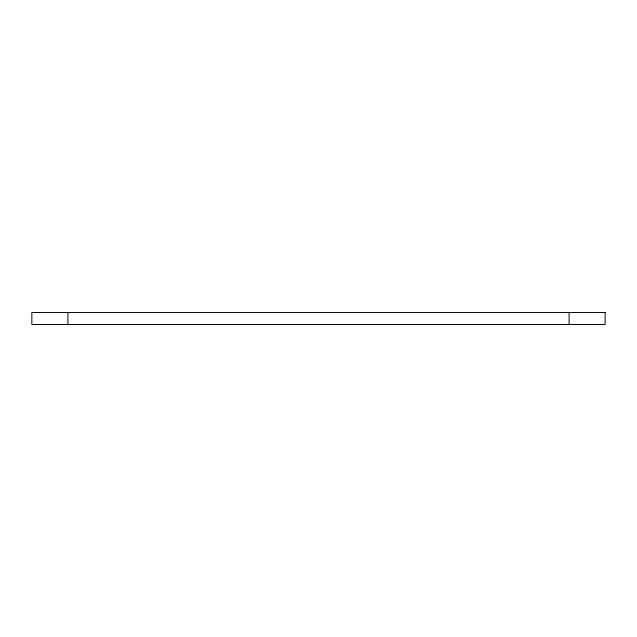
<?xml version="1.0" encoding="UTF-8"?>
<svg xmlns="http://www.w3.org/2000/svg" width="637" height="637" viewBox="0 0 637 637"><rect width="100%" height="100%" fill="white"/><g stroke="black" fill="none" stroke-linecap="round" stroke-linejoin="round"><path stroke-width="0.96" d="M569.088 312.528L569.088 324.472M67.912 312.528L67.912 324.472M605.15 312.528L31.85 312.528L31.85 324.472L605.15 324.472L605.15 312.528"/></g></svg>
